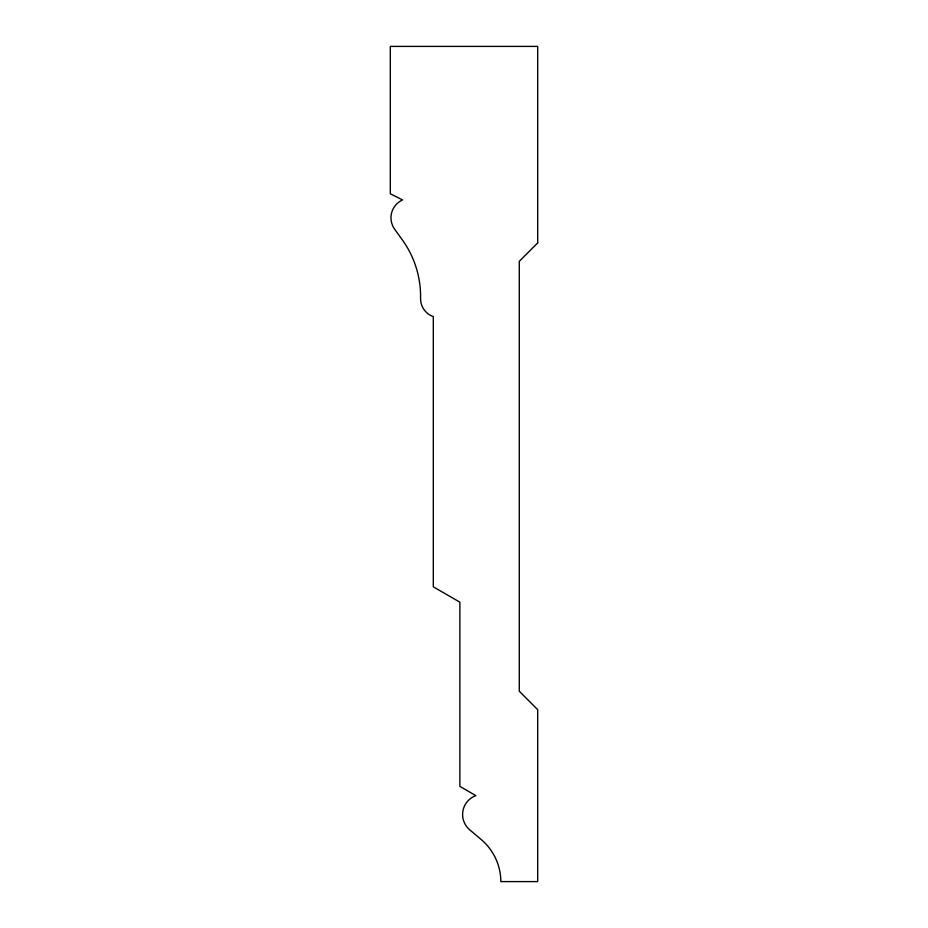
<?xml version="1.0" encoding="UTF-8"?>
<svg xmlns="http://www.w3.org/2000/svg" width="928" height="928" viewBox="0 0 928 928"><rect width="100%" height="100%" fill="white"/><g stroke="black" fill="none" stroke-linecap="round" stroke-linejoin="round"><path stroke-width="1.39" d="M537.695 242.916L519.274 261.336L519.274 691.221L537.695 709.642L537.695 881.6L500.842 881.6A55.494 55.494 0 0 0 481.156 839.48L469.73 829.829A20.068 20.068 0 0 1 475.844 795.621L459.882 786.41L459.882 602.179L433.295 586.821L433.295 316.61A18.989 18.989 0 0 1 420.558 298.456A96.86 96.86 0 0 0 402.334 239.888L394.667 229.239A19.569 19.569 0 0 1 402.59 199.926L390.305 193.79L390.305 46.4L537.695 46.4L537.695 242.916"/></g></svg>
